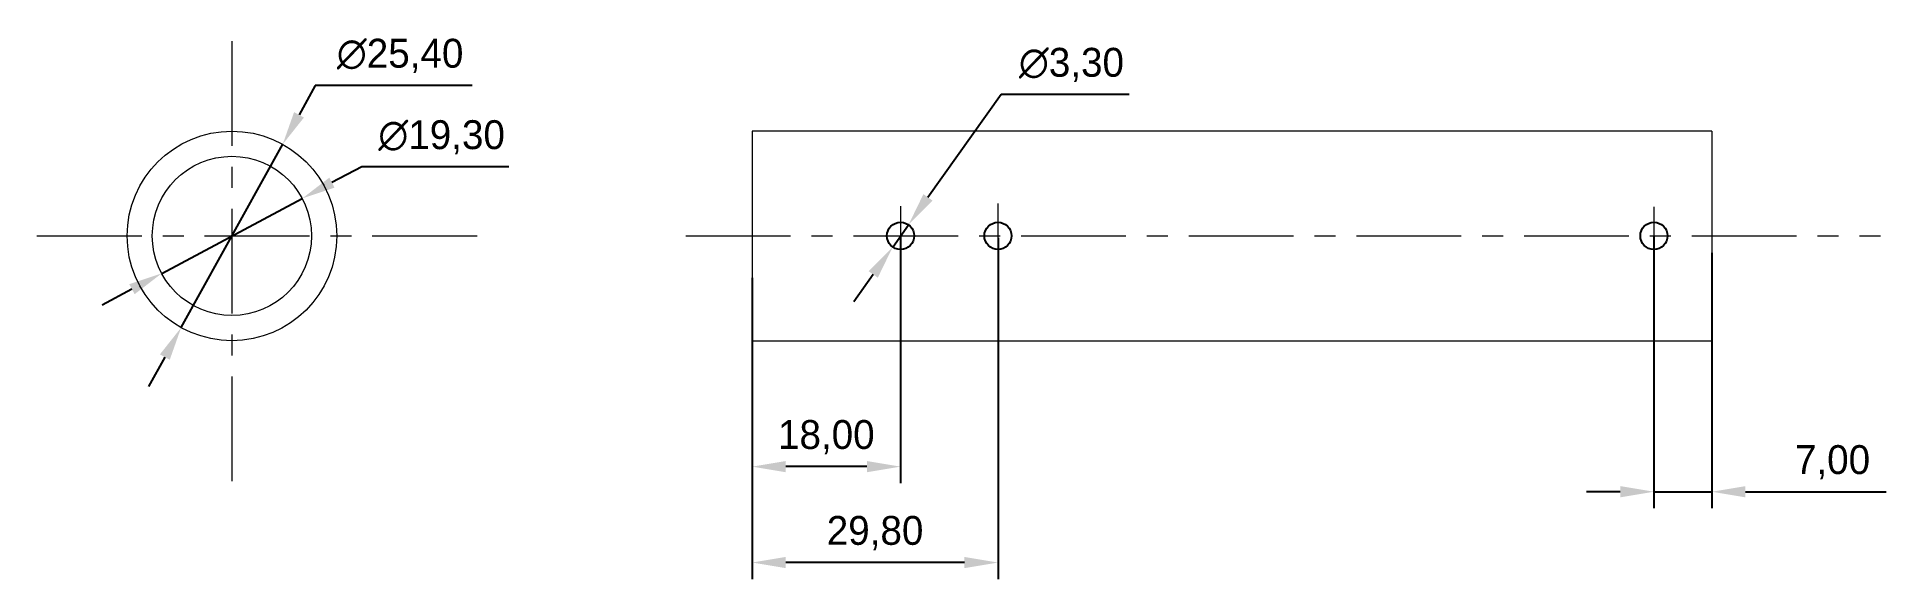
# Model space of a CAD drawing. Header units: millimetres. Extents: x 553 to 777, y 370 to 436.
import ezdxf

# ---------------------------------------------------------------- set-up
doc = ezdxf.new("R2010")
doc.units = ezdxf.units.MM
doc.header["$PDSIZE"] = -1
doc.linetypes.add('CENTERX2', pattern=[20.32, 12.7, -2.54, 2.54, -2.54])
doc.layers.add('中心线层', color=1, linetype='CENTERX2', lineweight=15)
doc.layers.add('文字层', color=3, linetype='Continuous', lineweight=15)
doc.dimstyles.new('ISO-25', dxfattribs={"dimtxt": 2.5, "dimasz": 2.5, "dimexe": 1.25, "dimexo": 0.625, "dimtad": 1, "dimtxsty": 'Standard', "dimcen": 2.5, "dimadec": 0, "dimazin": 0, "dimtfac": 1, "dimtmove": 0, "dimatfit": 3, "dimfxl": 1, "dimarcsym": 0})

# ---------------------------------------------------------------- blocks, each defined once
blk = doc.blocks.new('*D6')
at = {"layer": 'Defpoints', "color": 0, "transparency": 16777216}
for p in [(582.38, 422.54), (570.07, 400.32)]:
    blk.add_point(p, dxfattribs=at)
at = {"layer": '文字层', "color": 0, "lineweight": -2, "transparency": 16777216}
for p, q in [((586.33, 429.68), (584.36, 426.11)), ((605.36, 429.68), (586.33, 429.68)), ((570.07, 400.32), (582.38, 422.54)), ((568.1, 396.75), (566.12, 393.18))]:
    blk.add_line(p, q, dxfattribs=at)
at = {"layer": '文字层', "color": 0, "transparency": 16777216}
for points in [[(583.76, 426.44), (584.95, 425.78), (582.38, 422.54)], [(567.5, 397.08), (568.69, 396.42), (570.07, 400.32)]]:
    blk.add_solid(points, dxfattribs=at)
at = {"layer": '文字层', "color": 0, "transparency": 16777216, "insert": (596.61, 433.25), "char_height": 3.5, "attachment_point": 5}
blk.add_mtext('∅25,40', dxfattribs=at)
blk = doc.blocks.new('*D7')
at = {"layer": 'Defpoints', "color": 0, "transparency": 16777216}
for p in [(584.74, 415.97), (567.71, 406.89)]:
    blk.add_point(p, dxfattribs=at)
at = {"layer": '文字层', "color": 0, "lineweight": -2, "transparency": 16777216}
for p, q in [((591.95, 419.81), (588.34, 417.89)), ((609.8, 419.81), (591.95, 419.81)), ((567.71, 406.89), (584.74, 415.97)), ((564.11, 404.97), (560.51, 403.06))]:
    blk.add_line(p, q, dxfattribs=at)
at = {"layer": '文字层', "color": 0, "transparency": 16777216}
for points in [[(588.02, 418.49), (588.66, 417.29), (584.74, 415.97)], [(563.79, 405.58), (564.43, 404.37), (567.71, 406.89)]]:
    blk.add_solid(points, dxfattribs=at)
at = {"layer": '文字层', "color": 0, "transparency": 16777216, "insert": (601.64, 423.38), "char_height": 3.5, "attachment_point": 5}
blk.add_mtext('∅19,30', dxfattribs=at)
blk = doc.blocks.new('*D8')
at = {"layer": 'Defpoints', "color": 0, "transparency": 16777216}
for p in [(658.22, 412.78), (656.31, 410.09)]:
    blk.add_point(p, dxfattribs=at)
at = {"layer": '文字层', "color": 0, "lineweight": -2, "transparency": 16777216}
for p, q in [((669.44, 428.58), (660.58, 416.11)), ((684.97, 428.58), (669.44, 428.58)), ((656.31, 410.09), (658.22, 412.78)), ((653.95, 406.76), (651.59, 403.44))]:
    blk.add_line(p, q, dxfattribs=at)
at = {"layer": '文字层', "color": 0, "transparency": 16777216}
for points in [[(660.03, 416.5), (661.14, 415.71), (658.22, 412.78)], [(653.39, 407.16), (654.5, 406.37), (656.31, 410.09)]]:
    blk.add_solid(points, dxfattribs=at)
at = {"layer": '文字层', "color": 0, "transparency": 16777216, "insert": (677.97, 432.15), "char_height": 3.5, "attachment_point": 5}
blk.add_mtext('∅3,30', dxfattribs=at)
blk = doc.blocks.new('*D9')
at = {"layer": 'Defpoints', "color": 0, "transparency": 16777216}
for p in [(657.26, 411.43), (639.27, 406.35), (639.27, 383.47)]:
    blk.add_point(p, dxfattribs=at)
at = {"layer": '文字层', "color": 0, "lineweight": -2, "transparency": 16777216}
for p, q in [((657.26, 411.43), (657.26, 381.47)), ((639.27, 406.35), (639.27, 381.47)), ((653.18, 383.47), (643.35, 383.47))]:
    blk.add_line(p, q, dxfattribs=at)
at = {"layer": '文字层', "color": 0, "transparency": 16777216}
for points in [[(643.35, 384.15), (643.35, 382.79), (639.27, 383.47)], [(653.18, 384.15), (653.18, 382.79), (657.26, 383.47)]]:
    blk.add_solid(points, dxfattribs=at)
at = {"layer": '文字层', "color": 0, "transparency": 16777216, "insert": (648.26, 387.04), "char_height": 3.5, "attachment_point": 5}
blk.add_mtext('18,00', dxfattribs=at)
blk = doc.blocks.new('*D10')
at = {"layer": 'Defpoints', "color": 0, "transparency": 16777216}
for p in [(669.07, 411.19), (639.27, 404.03), (639.27, 371.85)]:
    blk.add_point(p, dxfattribs=at)
at = {"layer": '文字层', "color": 0, "lineweight": -2, "transparency": 16777216}
for p, q in [((669.07, 411.19), (669.07, 369.85)), ((639.27, 404.03), (639.27, 369.85)), ((664.99, 371.85), (643.35, 371.85))]:
    blk.add_line(p, q, dxfattribs=at)
at = {"layer": '文字层', "color": 0, "transparency": 16777216}
for points in [[(643.35, 372.53), (643.35, 371.17), (639.27, 371.85)], [(664.99, 372.53), (664.99, 371.17), (669.07, 371.85)]]:
    blk.add_solid(points, dxfattribs=at)
at = {"layer": '文字层', "color": 0, "transparency": 16777216, "insert": (654.17, 375.42), "char_height": 3.5, "attachment_point": 5}
blk.add_mtext('29,80', dxfattribs=at)
blk = doc.blocks.new('*D12')
at = {"layer": 'Defpoints', "color": 0, "transparency": 16777216}
for p in [(748.57, 411.43), (755.57, 409.39), (755.57, 380.43)]:
    blk.add_point(p, dxfattribs=at)
at = {"layer": '文字层', "color": 0, "lineweight": -2, "transparency": 16777216}
for p, q in [((748.57, 411.43), (748.57, 378.43)), ((755.57, 409.39), (755.57, 378.43)), ((744.49, 380.43), (740.41, 380.43)), ((748.57, 380.43), (755.57, 380.43)), ((759.65, 380.43), (776.69, 380.43))]:
    blk.add_line(p, q, dxfattribs=at)
at = {"layer": '文字层', "color": 0, "transparency": 16777216}
for points in [[(744.49, 381.11), (744.49, 379.75), (748.57, 380.43)], [(759.65, 381.11), (759.65, 379.75), (755.57, 380.43)]]:
    blk.add_solid(points, dxfattribs=at)
at = {"layer": '文字层', "color": 0, "transparency": 16777216, "insert": (770.21, 384), "char_height": 3.5, "attachment_point": 5}
blk.add_mtext('7,00', dxfattribs=at)

msp = doc.modelspace()

# ---------------------------------------------------------------- linework, layer by layer
at = {"color": 7, "linetype": 'Continuous', "lineweight": 15}
for p, q in [((755.565, 424.134), (639.265, 424.134)), ((639.265, 424.134), (639.265, 398.734)), ((755.565, 424.134), (755.565, 398.734)), ((639.265, 398.734), (755.565, 398.734))]:
    msp.add_line(p, q, dxfattribs=at)
for radius in [12.7, 9.652]:
    msp.add_circle((576.226, 411.434), radius, dxfattribs=at)
for centre in [(657.265, 411.434), (669.065, 411.434), (748.565, 411.434)]:
    msp.add_circle(centre, 1.65)
at = {"layer": '中心线层'}
for p, q in [((576.226, 435.054), (576.226, 380.342)), ((657.262, 415.033), (657.262, 406.935)), ((669.065, 415.369), (669.065, 407.019)), ((748.565, 414.942), (748.565, 406.445)), ((552.599, 411.434), (607.025, 411.434)), ((631.221, 411.434), (776.024, 411.434))]:
    msp.add_line(p, q, dxfattribs=at)

# ---------------------------------------------------------------- dimensions: what is measured, and where the dimension line sits
at = {"layer": '文字层'}
for p1, p2, picture, middle in [((570.074, 400.323), (582.379, 422.544), '*D6', (596.606, 429.682)), ((567.709, 406.894), (584.744, 415.973), '*D7', (601.636, 419.811))]:
    dim = msp.add_diameter_dim_2p(p1=p1, p2=p2, dimstyle='ISO-25', override={"dimtxt": 3.5, "dimasz": 4.08, "dimexe": 2, "dimexo": 0, "dimgap": 1.524, "dimtih": 1, "dimtoh": 1, "dimzin": 0, "dimadec": 2, "dimtzin": 0}, dxfattribs=at)
    dim.commit()
    dim.dimension.update_dxf_attribs({"geometry": picture, "text_midpoint": middle})
dim = msp.add_diameter_dim_2p(p1=(656.31, 410.088), p2=(658.22, 412.779), dimstyle='ISO-25', override={"dimtxt": 3.5, "dimasz": 4.08, "dimexe": 2, "dimexo": 0, "dimgap": 1.524, "dimtih": 1, "dimtoh": 1, "dimzin": 0, "dimadec": 2, "dimtzin": 0}, dxfattribs=at)
dim.commit()
dim.dimension.update_dxf_attribs({"geometry": '*D8', "text_midpoint": (677.966, 428.581), "dimtype": 163})
for base, p1, p2, picture, middle in [((639.265, 383.471), (657.262, 411.434), (639.265, 406.351), '*D9', (648.264, 387.036)), ((639.265, 371.852), (669.065, 411.194), (639.265, 404.028), '*D10', (654.165, 375.417)), ((755.565, 380.432), (748.565, 411.434), (755.565, 409.39), '*D12', (770.207, 383.998))]:
    dim = msp.add_linear_dim(base=base, p1=p1, p2=p2, dimstyle='ISO-25', override={"dimtxt": 3.5, "dimasz": 4.08, "dimexe": 2, "dimexo": 0, "dimgap": 1.524, "dimtih": 1, "dimtoh": 1, "dimzin": 0, "dimadec": 2, "dimtzin": 0}, dxfattribs=at)
    dim.commit()
    dim.dimension.update_dxf_attribs({"geometry": picture, "text_midpoint": middle})

doc.saveas('drawing.dxf')
